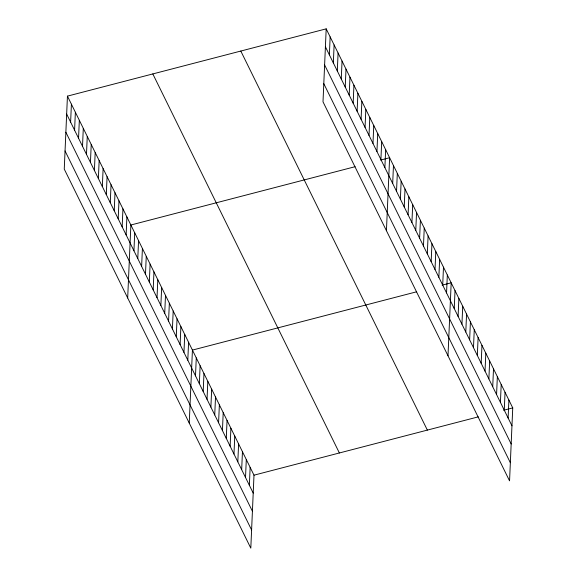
<?xml version="1.0" encoding="UTF-8"?>
<svg xmlns="http://www.w3.org/2000/svg" width="577" height="577" viewBox="0 0 577 577"><rect width="100%" height="100%" fill="white"/><g stroke="black" fill="none" stroke-linecap="round" stroke-linejoin="round"><path stroke-width="0.87" d="M67.444 96.128L64.256 169.104L250.807 548.15L253.995 475.174L67.444 96.128L326.193 28.85L512.744 407.896L509.556 480.872L323.005 101.826L326.193 28.85M70.625 122.122L71.404 104.185M74.584 130.178L75.371 112.241M78.551 138.235L79.337 120.297M82.518 146.291L83.297 128.346M86.478 154.34L87.264 136.403M90.445 162.397L91.224 144.459M94.404 170.453L95.191 152.516M98.371 178.509L99.157 160.565M102.338 186.559L103.117 168.621M106.298 194.615L107.084 176.677M110.265 202.671L111.051 184.734M114.232 210.728L115.011 192.783M118.191 218.784L118.977 200.839M122.158 226.833L122.944 208.896M126.125 234.889L126.904 216.952M127.683 297.984L130.871 225.008L355.136 166.688M133.936 250.764L134.715 232.82M137.78 258.583L138.567 240.638M141.632 266.401L142.411 248.456M145.476 274.212L146.262 256.275M149.328 282.03L150.107 264.093M153.172 289.849L153.958 271.911M157.023 297.667L157.802 279.73M160.868 305.485L161.654 287.548M164.719 313.304L165.498 295.366M168.563 321.122L169.35 303.185M172.415 328.94L173.194 311.003M176.259 336.759L177.045 318.821M180.103 344.577L180.889 326.632M183.955 352.396L184.741 334.451M187.799 360.214L188.585 342.269M189.249 423.064L192.429 350.088L416.702 291.774M195.495 375.843L196.281 357.906M199.346 383.662L200.125 365.724M203.191 391.48L203.977 373.543M207.042 399.298L207.821 381.361M210.886 407.117L211.672 389.179M214.738 414.935L215.517 396.998M218.582 422.753L219.368 404.816M222.433 430.572L223.212 412.634M226.278 438.39L227.064 420.445M230.129 446.209L230.908 428.264M233.973 454.027L234.76 436.082M237.825 461.845L238.604 443.901M241.669 469.656L242.455 451.719M245.521 477.475L246.3 459.537M249.365 485.293L250.151 467.356M329.373 54.844L330.152 36.906M333.333 62.9L334.119 44.963M337.3 70.957L338.086 53.012M341.267 79.006L342.046 61.068M345.226 87.062L346.012 69.125M349.193 95.118L349.979 77.181M353.16 103.175L353.939 85.23M357.12 111.224L357.906 93.286M361.087 119.28L361.866 101.343M365.046 127.337L365.832 109.399M369.013 135.393L369.799 117.448M372.98 143.442L373.759 125.505M376.94 151.499L377.726 133.561M380.907 159.555L381.693 141.617M384.873 167.611L385.652 149.667M386.431 230.699L389.619 157.723L380.589 160.074M392.685 183.479L393.464 165.541M396.529 191.297L397.315 173.36M400.38 199.115L401.159 181.178M404.225 206.934L405.011 188.996M408.076 214.752L408.855 196.815M411.92 222.571L412.706 204.633M415.772 230.389L416.551 212.451M419.616 238.207L420.402 220.27M423.468 246.026L424.246 228.088M427.312 253.844L428.098 235.899M431.163 261.662L431.942 243.718M435.008 269.481L435.794 251.536M438.859 277.292L439.638 259.354M442.703 285.11L443.489 267.173M446.548 292.928L447.334 274.991M447.997 355.785L451.185 282.809L442.148 285.161M454.243 308.565L455.029 290.628M458.095 316.384L458.881 298.446M461.939 324.202L462.725 306.264M465.79 332.02L466.569 314.083M469.635 339.839L470.421 321.901M473.486 347.657L474.265 329.712M477.33 355.475L478.117 337.531M481.182 363.294L481.961 345.349M485.026 371.105L485.812 353.167M488.878 378.923L489.657 360.986M492.722 386.741L493.508 368.804M496.573 394.56L497.352 376.622M500.418 402.378L501.204 384.441M504.269 410.197L505.048 392.259M508.113 418.015L508.9 400.077M253.995 475.174L478.261 416.861M503.714 410.24L512.744 407.896M325.406 46.787L511.965 425.833M324.613 64.949L511.172 443.994M323.798 83.665L510.349 462.711M240.804 51.05L427.355 430.096M152.826 73.928L339.384 452.974M66.658 114.073L253.216 493.111M65.865 132.234L252.423 511.272M65.05 150.943L251.601 529.989"/></g></svg>
